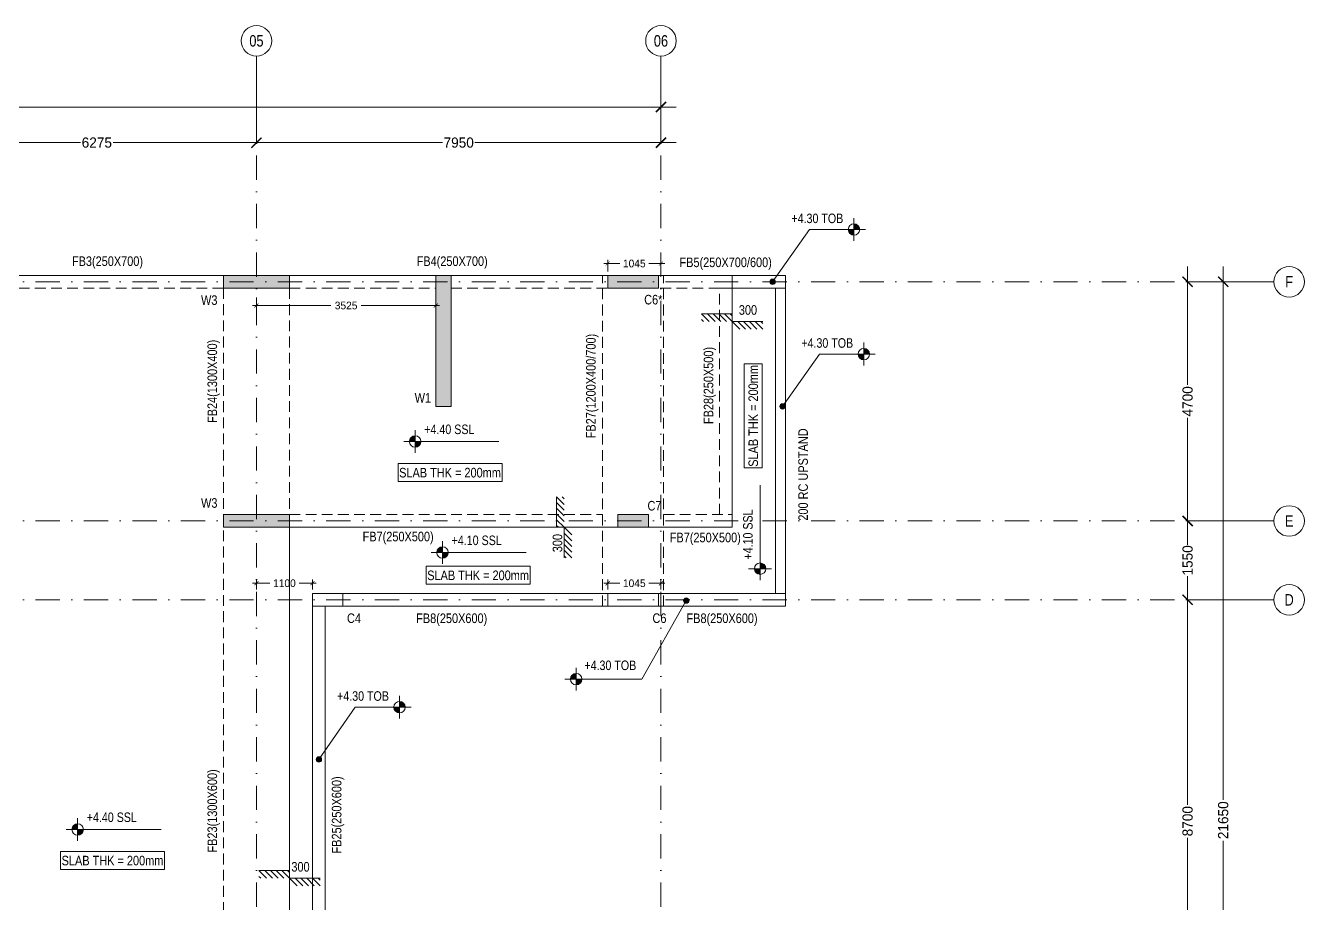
# Model space of a CAD drawing. Header units: millimetres. Extents: x -1760 to 80452, y -32586 to 8596.
# Drawn here: x 25888 to 51022, y -15435 to 1814 of the extents above; entities that cross this region are included whole.
import ezdxf
from ezdxf.enums import TextEntityAlignment as Align

# ---------------------------------------------------------------- set-up
doc = ezdxf.new("R2010")
doc.units = ezdxf.units.MM
doc.header["$LTSCALE"] = 75
for name, pattern in [('DASHDOT2', [12.7, 6.35, -3.175, 0, -3.175]), ('Dot & Dashed', [502.708322, 238.125, -132.291667, 0, -132.291655]), ('Hidden Line', [4.233333, 2.822222, -1.411111])]:
    doc.linetypes.add(name, pattern=pattern)
for name, color, linetype in [('00_A_GRIDS.3D', 1, 'Continuous'), ('02_A_GRIDS.3D', 1, 'Continuous'), ('133-EDEN HILLS- Grid$0$A_DIM 75', 1, 'Continuous')]:
    doc.layers.add(name, color=color, linetype=linetype)
for name, color, linetype, lineweight in [('G-ANNO-DIMS', 111, 'Continuous', 9), ('S-BEAM-IDEN', 2, 'Continuous', 9), ('S-COL', 3, 'Continuous', 13), ('S-COLS-IDEN', 171, 'Continuous', 9), ('S-HATCH', 8, 'Continuous', 9), ('S-SLAB', 3, 'Continuous', 13), ('TXT', 11, 'Continuous', 9)]:
    doc.layers.add(name, color=color, linetype=linetype, lineweight=lineweight)
doc.styles.add('133-5F Grid$0$TEXT 75', font='GOTHIC.TTF', dxfattribs={"height": 150})
doc.styles.add('236 - NAS Mall_CD_GF Plan$0$TEXT 500', font='GOTHIC.TTF', dxfattribs={"height": 350})
doc.styles.add('Arial', font='arial.ttf', dxfattribs={"width": 0.8, "height": 187.5})
doc.styles.add('Arial Narrow_1', font='ARIALN.TTF', dxfattribs={"height": 187.5})
doc.styles.add('GENERATED_STYLE_3', font='arial.ttf', dxfattribs={"width": 0.8})
doc.styles.add('TEXT 100', font='GOTHIC.TTF', dxfattribs={"height": 200})
doc.dimstyles.new('133-5F Grid$0$DIM 75', dxfattribs={"dimtxt": 150, "dimasz": 80, "dimexe": 75, "dimexo": 75, "dimgap": 75, "dimtad": 0, "dimdec": 0, "dimrnd": 5, "dimzin": 0, "dimdsep": 46, "dimtxsty": '133-5F Grid$0$TEXT 75', "dimblk": '133-5F Grid$0$_ARCHTICK', "dimcen": 0, "dimdle": 75, "dimclrd": 256, "dimclre": 256, "dimclrt": 256, "dimadec": 0, "dimazin": 0, "dimtfac": 1, "dimtdec": 0, "dimtmove": 1, "dimatfit": 3, "dimfxl": 160, "dimfxlon": 1, "dimtolj": 1, "dimtzin": 0, "dimlwd": 0, "dimlwe": 0, "dimarcsym": 0})
doc.dimstyles.new('236 - NAS Mall_CD_GF Plan$0$DIM 500', dxfattribs={"dimtxt": 350, "dimasz": 300, "dimexe": 0, "dimexo": 0, "dimgap": 25, "dimtad": 0, "dimdec": 0, "dimrnd": 5, "dimzin": 0, "dimdsep": 46, "dimtxsty": '236 - NAS Mall_CD_GF Plan$0$TEXT 500', "dimblk": '236 - NAS Mall_CD_GF Plan$0$_ARCHTICK', "dimcen": 0, "dimdle": 300, "dimclrd": 256, "dimclre": 256, "dimclrt": 256, "dimadec": 0, "dimazin": 0, "dimtfac": 1, "dimtdec": 0, "dimtmove": 1, "dimatfit": 3, "dimfxl": 1000, "dimfxlon": 1, "dimtolj": 1, "dimtzin": 0, "dimlwd": 0, "dimlwe": 0, "dimarcsym": 0})

# ---------------------------------------------------------------- blocks, each defined once
blk = doc.blocks.new('WYE_ST-ANN_S_SLAB STEP_R13 - WYE_ST-ANN_S_SLAB STEP_R13-611013-VILLA E - LOWER ROOF')
at = {"layer": 'TXT'}
for p, q in [((-7.5, 0), (-8.01, -0.51)), ((0, 0), (-8.01, 0)), ((-6, 0), (-8, -2)), ((-4.5, 0), (-6.5, -2)), ((-3, 0), (-5, -2)), ((-1.5, 0), (-3.5, -2)), ((0, 0), (-2, -2)), ((0, 2), (0, 0)), ((0, 1.5), (0.5, 2)), ((0, 0), (2, 2)), ((8, 2), (0, 2)), ((1.5, 0), (3.5, 2)), ((3, 0), (5, 2)), ((4.5, 0), (6.5, 2)), ((6, 0), (8, 2)), ((7.5, 0), (8, 0.5))]:
    blk.add_line(p, q, dxfattribs=at)
blk = doc.blocks.new('Spot Elevations - WYE_Spot Elevation - Target Filled-619581-VILLA E - FIRST FLOOR')
at = {"layer": 'G-ANNO-DIMS'}
h = blk.add_hatch(color=256, dxfattribs=at)
edge = h.paths.add_edge_path(flags=0)
edge.add_line((0, 0), (-1.5, 0))
edge.add_arc((0, 0), 1.5, 90, 180, ccw=False)
edge.add_line((0, 1.5), (0, 0))
h = blk.add_hatch(color=256, dxfattribs=at)
edge = h.paths.add_edge_path(flags=0)
edge.add_line((0, 0), (1.5, 0))
edge.add_arc((0, 0), 1.5, 270, 360, ccw=False)
edge.add_line((0, -1.5), (0, 0))
for p, q in [((-3, 0), (3.01, 0)), ((0, -3), (0, 3))]:
    blk.add_line(p, q, dxfattribs=at)
blk.add_circle((0, 0), 1.5, dxfattribs=at)
blk = doc.blocks.new('Standard grid marker')
at = {"layer": '00_A_GRIDS.3D', "linetype": 'Dot & Dashed', "lineweight": 0}
for p, q in [((1000, 0), (0, 0)), ((29352, 0), (30352, 0))]:
    blk.add_line(p, q, dxfattribs=at)
at = {"layer": '00_A_GRIDS.3D', "linetype": 'DASHDOT2', "lineweight": 0}
blk.add_line((1000, 0), (29352, 0), dxfattribs=at)
at = {"layer": '00_A_GRIDS.3D', "linetype": 'Continuous', "lineweight": 0}
for centre in [(-300, 0), (30652, 0)]:
    blk.add_circle(centre, 300, dxfattribs=at)
at = {"layer": '00_A_GRIDS.3D', "linetype": 'Dot & Dashed', "lineweight": 0}
for p in [(1000, 0), (1000, 0), (33800, 0), (33800, 0)]:
    blk.add_point(p, dxfattribs=at)
at = {"layer": '00_A_GRIDS.3D', "lineweight": 0, "style": 'GENERATED_STYLE_3'}
for tag, p in [('AC_MarkerText_1_0', (-464, -51)), ('AC_MarkerText_1_1', (30488, -51))]:
    blk.add_attdef(tag, text='', height=225, rotation=90, dxfattribs=at).set_placement(p, align=Align.TOP_CENTER)
blk = doc.blocks.new('Standard grid marker_2')
at = {"layer": '00_A_GRIDS.3D', "linetype": 'Dot & Dashed', "lineweight": 0}
blk.add_line((1000, 0), (0, 0), dxfattribs=at)
at = {"layer": '00_A_GRIDS.3D', "linetype": 'DASHDOT2', "lineweight": 0}
blk.add_line((1000, 0), (50581, 0), dxfattribs=at)
at = {"layer": '00_A_GRIDS.3D', "linetype": 'Continuous', "lineweight": 0}
blk.add_circle((-300, 0), 300, dxfattribs=at)
at = {"layer": '00_A_GRIDS.3D', "linetype": 'Dot & Dashed', "lineweight": 0}
blk.add_point((1000, 0), dxfattribs=at)
blk.add_point((1000, 0), dxfattribs=at)
at = {"layer": '00_A_GRIDS.3D', "lineweight": 0, "style": 'GENERATED_STYLE_3'}
for tag, p in [('AC_MarkerText_1_0', (-300, -215)), ('AC_MarkerText_1_1', (51881, -215))]:
    blk.add_attdef(tag, text='', height=225, rotation=180, dxfattribs=at).set_placement(p, align=Align.TOP_CENTER)
blk = doc.blocks.new('236 - NAS Mall_CD_GF Plan$0$_ARCHTICK')
at = {"color": 0, "linetype": 'ByBlock', "const_width": 0.15}
blk.add_lwpolyline([(-0.5, -0.5), (0.5, 0.5)], dxfattribs=at)
blk = doc.blocks.new('*D9')
at = {"layer": '02_A_GRIDS.3D', "lineweight": 0, "transparency": 16777216}
for p, q in [((24150, -64), (24150, -486)), ((30425, -64), (30425, -486)), ((23850, -486), (26969, -486)), ((30725, -486), (27606, -486))]:
    blk.add_line(p, q, dxfattribs=at)
at = {"layer": 'Defpoints', "color": 0, "transparency": 16777216}
for p in [(24150, -64), (30425, -64), (30425, -486)]:
    blk.add_point(p, dxfattribs=at)
at = {"layer": '02_A_GRIDS.3D', "lineweight": 0, "transparency": 16777216, "xscale": 200, "yscale": 200, "zscale": 200, "rotation": 180}
blk.add_blockref('236 - NAS Mall_CD_GF Plan$0$_ARCHTICK', (24150, -486), dxfattribs=at)
at = {"layer": '02_A_GRIDS.3D', "lineweight": 0, "transparency": 16777216, "xscale": 200, "yscale": 200, "zscale": 200}
blk.add_blockref('236 - NAS Mall_CD_GF Plan$0$_ARCHTICK', (30425, -486), dxfattribs=at)
at = {"layer": '02_A_GRIDS.3D', "transparency": 16777216, "insert": (27288, -486), "char_height": 200, "attachment_point": 5, "style": 'TEXT 100'}
blk.add_mtext('\\A1;6275', dxfattribs=at)
blk = doc.blocks.new('*D10')
at = {"layer": '02_A_GRIDS.3D', "lineweight": 0, "transparency": 16777216}
for p, q in [((30425, -64), (30425, -486)), ((38375, -64), (38375, -486)), ((30125, -486), (34081, -486)), ((38675, -486), (34719, -486))]:
    blk.add_line(p, q, dxfattribs=at)
at = {"layer": 'Defpoints', "color": 0, "transparency": 16777216}
for p in [(30425, -64), (38375, -64), (38375, -486)]:
    blk.add_point(p, dxfattribs=at)
at = {"layer": '02_A_GRIDS.3D', "lineweight": 0, "transparency": 16777216, "xscale": 200, "yscale": 200, "zscale": 200, "rotation": 180}
blk.add_blockref('236 - NAS Mall_CD_GF Plan$0$_ARCHTICK', (30425, -486), dxfattribs=at)
at = {"layer": '02_A_GRIDS.3D', "lineweight": 0, "transparency": 16777216, "xscale": 200, "yscale": 200, "zscale": 200}
blk.add_blockref('236 - NAS Mall_CD_GF Plan$0$_ARCHTICK', (38375, -486), dxfattribs=at)
at = {"layer": '02_A_GRIDS.3D', "transparency": 16777216, "insert": (34400, -486), "char_height": 200, "attachment_point": 5, "style": 'TEXT 100'}
blk.add_mtext('\\A1;7950', dxfattribs=at)
blk = doc.blocks.new('*D11')
at = {"layer": '02_A_GRIDS.3D', "lineweight": 0, "transparency": 16777216}
for p, q in [((9375, 636), (9375, 214)), ((38375, 636), (38375, 214)), ((9075, 214), (23159, 214)), ((38675, 214), (23963, 214))]:
    blk.add_line(p, q, dxfattribs=at)
at = {"layer": 'Defpoints', "color": 0, "transparency": 16777216}
for p in [(9375, 636), (38375, 636), (38375, 214)]:
    blk.add_point(p, dxfattribs=at)
at = {"layer": '02_A_GRIDS.3D', "lineweight": 0, "transparency": 16777216, "xscale": 200, "yscale": 200, "zscale": 200, "rotation": 180}
blk.add_blockref('236 - NAS Mall_CD_GF Plan$0$_ARCHTICK', (9375, 214), dxfattribs=at)
at = {"layer": '02_A_GRIDS.3D', "lineweight": 0, "transparency": 16777216, "xscale": 200, "yscale": 200, "zscale": 200}
blk.add_blockref('236 - NAS Mall_CD_GF Plan$0$_ARCHTICK', (38375, 214), dxfattribs=at)
at = {"layer": '02_A_GRIDS.3D', "transparency": 16777216, "insert": (23561, 214), "char_height": 200, "attachment_point": 5, "style": 'TEXT 100'}
blk.add_mtext('\\A1;29000', dxfattribs=at)
blk = doc.blocks.new('*D24')
at = {"layer": '02_A_GRIDS.3D', "lineweight": 0, "transparency": 16777216}
for p, q in [((49426, -2920), (49426, -13399)), ((49004, -3220), (49426, -3220)), ((49426, -25170), (49426, -14203)), ((49007, -24870), (49426, -24870))]:
    blk.add_line(p, q, dxfattribs=at)
at = {"layer": 'Defpoints', "color": 0, "transparency": 16777216}
for p in [(49004, -3220), (49007, -24870), (49426, -24870)]:
    blk.add_point(p, dxfattribs=at)
at = {"layer": '02_A_GRIDS.3D', "lineweight": 0, "transparency": 16777216, "xscale": 200, "yscale": 200, "zscale": 200}
for p, rotation in [((49426, -3220), 90), ((49426, -24870), 270)]:
    blk.add_blockref('236 - NAS Mall_CD_GF Plan$0$_ARCHTICK', p, dxfattribs=dict(at, rotation=rotation))
at = {"layer": '02_A_GRIDS.3D', "transparency": 16777216, "insert": (49426, -13801), "char_height": 200, "attachment_point": 5, "rotation": 90, "style": 'TEXT 100'}
blk.add_mtext('\\A1;21650', dxfattribs=at)
blk = doc.blocks.new('*D25')
at = {"layer": '02_A_GRIDS.3D', "lineweight": 0, "transparency": 16777216}
for p, q in [((48726, -2920), (48726, -5244)), ((49148, -3220), (48726, -3220)), ((48726, -8220), (48726, -5896)), ((49148, -7920), (48726, -7920))]:
    blk.add_line(p, q, dxfattribs=at)
at = {"layer": 'Defpoints', "color": 0, "transparency": 16777216}
for p in [(49148, -3220), (48726, -7920), (49148, -7920)]:
    blk.add_point(p, dxfattribs=at)
at = {"layer": '02_A_GRIDS.3D', "lineweight": 0, "transparency": 16777216, "xscale": 200, "yscale": 200, "zscale": 200}
for p, rotation in [((48726, -3220), 90), ((48726, -7920), 270)]:
    blk.add_blockref('236 - NAS Mall_CD_GF Plan$0$_ARCHTICK', p, dxfattribs=dict(at, rotation=rotation))
at = {"layer": '02_A_GRIDS.3D', "transparency": 16777216, "insert": (48726, -5570), "char_height": 200, "attachment_point": 5, "rotation": 90, "style": 'TEXT 100'}
blk.add_mtext('\\A1;4700', dxfattribs=at)
blk = doc.blocks.new('*D26')
at = {"layer": '02_A_GRIDS.3D', "lineweight": 0, "transparency": 16777216}
for p, q in [((48726, -7620), (48726, -8386)), ((49148, -7920), (48726, -7920)), ((48726, -9770), (48726, -9004)), ((49148, -9470), (48726, -9470))]:
    blk.add_line(p, q, dxfattribs=at)
at = {"layer": 'Defpoints', "color": 0, "transparency": 16777216}
for p in [(49148, -7920), (48726, -9470), (49148, -9470)]:
    blk.add_point(p, dxfattribs=at)
at = {"layer": '02_A_GRIDS.3D', "lineweight": 0, "transparency": 16777216, "xscale": 200, "yscale": 200, "zscale": 200}
for p, rotation in [((48726, -7920), 90), ((48726, -9470), 270)]:
    blk.add_blockref('236 - NAS Mall_CD_GF Plan$0$_ARCHTICK', p, dxfattribs=dict(at, rotation=rotation))
at = {"layer": '02_A_GRIDS.3D', "transparency": 16777216, "insert": (48726, -8695), "char_height": 200, "attachment_point": 5, "rotation": 90, "style": 'TEXT 100'}
blk.add_mtext('\\A1;1550', dxfattribs=at)
blk = doc.blocks.new('*D27')
at = {"layer": '02_A_GRIDS.3D', "lineweight": 0, "transparency": 16777216}
for p, q in [((48726, -9170), (48726, -13495)), ((49148, -9470), (48726, -9470)), ((48726, -18470), (48726, -14144)), ((49148, -18170), (48726, -18170))]:
    blk.add_line(p, q, dxfattribs=at)
at = {"layer": 'Defpoints', "color": 0, "transparency": 16777216}
for p in [(49148, -9470), (48726, -18170), (49148, -18170)]:
    blk.add_point(p, dxfattribs=at)
at = {"layer": '02_A_GRIDS.3D', "lineweight": 0, "transparency": 16777216, "xscale": 200, "yscale": 200, "zscale": 200}
for p, rotation in [((48726, -9470), 90), ((48726, -18170), 270)]:
    blk.add_blockref('236 - NAS Mall_CD_GF Plan$0$_ARCHTICK', p, dxfattribs=dict(at, rotation=rotation))
at = {"layer": '02_A_GRIDS.3D', "transparency": 16777216, "insert": (48726, -13820), "char_height": 200, "attachment_point": 5, "rotation": 90, "style": 'TEXT 100'}
blk.add_mtext('\\A1;8700', dxfattribs=at)
blk = doc.blocks.new('133-5F Grid$0$_ARCHTICK')
at = {"color": 0, "linetype": 'ByBlock', "const_width": 0.15}
blk.add_lwpolyline([(-0.5, -0.5), (0.5, 0.5)], dxfattribs=at)
blk = doc.blocks.new('*D36')
at = {"layer": '133-EDEN HILLS- Grid$0$A_DIM 75', "lineweight": 0, "transparency": 16777216}
for p, q in [((37253, -2862), (37564, -2862)), ((37328, -3020), (37328, -2787)), ((38450, -2862), (38139, -2862)), ((38375, -3021), (38375, -2787))]:
    blk.add_line(p, q, dxfattribs=at)
at = {"layer": 'Defpoints', "color": 0, "transparency": 16777216}
for p in [(38375, -2862), (37328, -3095), (38375, -3096)]:
    blk.add_point(p, dxfattribs=at)
at = {"layer": '133-EDEN HILLS- Grid$0$A_DIM 75', "lineweight": 0, "transparency": 16777216, "xscale": 80, "yscale": 80, "zscale": 80, "rotation": 180}
blk.add_blockref('133-5F Grid$0$_ARCHTICK', (37328, -2862), dxfattribs=at)
at = {"layer": '133-EDEN HILLS- Grid$0$A_DIM 75', "lineweight": 0, "transparency": 16777216, "xscale": 80, "yscale": 80, "zscale": 80}
blk.add_blockref('133-5F Grid$0$_ARCHTICK', (38375, -2862), dxfattribs=at)
at = {"layer": '133-EDEN HILLS- Grid$0$A_DIM 75', "transparency": 16777216, "insert": (37851, -2862), "char_height": 150, "attachment_point": 5, "style": '133-5F Grid$0$TEXT 75'}
blk.add_mtext('\\A1;1045', dxfattribs=at)
blk = doc.blocks.new('*D37')
at = {"layer": '133-EDEN HILLS- Grid$0$A_DIM 75', "lineweight": 0, "transparency": 16777216}
for p, q in [((37253, -9145), (37564, -9145)), ((37328, -9270), (37328, -9070)), ((38450, -9145), (38139, -9145)), ((38375, -9270), (38375, -9070))]:
    blk.add_line(p, q, dxfattribs=at)
at = {"layer": 'Defpoints', "color": 0, "transparency": 16777216}
for p in [(37328, -9145), (37328, -9345), (38375, -9345)]:
    blk.add_point(p, dxfattribs=at)
at = {"layer": '133-EDEN HILLS- Grid$0$A_DIM 75', "lineweight": 0, "transparency": 16777216, "xscale": 80, "yscale": 80, "zscale": 80, "rotation": 180}
blk.add_blockref('133-5F Grid$0$_ARCHTICK', (37328, -9145), dxfattribs=at)
at = {"layer": '133-EDEN HILLS- Grid$0$A_DIM 75', "lineweight": 0, "transparency": 16777216, "xscale": 80, "yscale": 80, "zscale": 80}
blk.add_blockref('133-5F Grid$0$_ARCHTICK', (38375, -9145), dxfattribs=at)
at = {"layer": '133-EDEN HILLS- Grid$0$A_DIM 75', "transparency": 16777216, "insert": (37851, -9145), "char_height": 150, "attachment_point": 5, "style": '133-5F Grid$0$TEXT 75'}
blk.add_mtext('\\A1;1045', dxfattribs=at)
blk = doc.blocks.new('*D38')
at = {"layer": '133-EDEN HILLS- Grid$0$A_DIM 75', "lineweight": 0, "transparency": 16777216}
for p, q in [((30350, -9144), (30687, -9144)), ((30425, -9270), (30425, -9069)), ((31600, -9144), (31263, -9144)), ((31525, -9270), (31525, -9069))]:
    blk.add_line(p, q, dxfattribs=at)
at = {"layer": 'Defpoints', "color": 0, "transparency": 16777216}
for p in [(30425, -9144), (30425, -9345), (31525, -9345)]:
    blk.add_point(p, dxfattribs=at)
at = {"layer": '133-EDEN HILLS- Grid$0$A_DIM 75', "lineweight": 0, "transparency": 16777216, "xscale": 80, "yscale": 80, "zscale": 80, "rotation": 180}
blk.add_blockref('133-5F Grid$0$_ARCHTICK', (30425, -9144), dxfattribs=at)
at = {"layer": '133-EDEN HILLS- Grid$0$A_DIM 75', "lineweight": 0, "transparency": 16777216, "xscale": 80, "yscale": 80, "zscale": 80}
blk.add_blockref('133-5F Grid$0$_ARCHTICK', (31525, -9144), dxfattribs=at)
at = {"layer": '133-EDEN HILLS- Grid$0$A_DIM 75', "transparency": 16777216, "insert": (30975, -9144), "char_height": 150, "attachment_point": 5, "style": '133-5F Grid$0$TEXT 75'}
blk.add_mtext('\\A1;1100', dxfattribs=at)
blk = doc.blocks.new('*D66')
at = {"layer": '133-EDEN HILLS- Grid$0$A_DIM 75', "lineweight": 0, "transparency": 16777216}
for p, q in [((30350, -3687), (31889, -3687)), ((30425, -3527), (30425, -3762)), ((34025, -3687), (32486, -3687)), ((33950, -3527), (33950, -3762))]:
    blk.add_line(p, q, dxfattribs=at)
at = {"layer": 'Defpoints', "color": 0, "transparency": 16777216}
for p in [(30425, -3095), (33950, -3095), (33950, -3687)]:
    blk.add_point(p, dxfattribs=at)
at = {"layer": '133-EDEN HILLS- Grid$0$A_DIM 75', "lineweight": 0, "transparency": 16777216, "xscale": 80, "yscale": 80, "zscale": 80, "rotation": 180}
blk.add_blockref('133-5F Grid$0$_ARCHTICK', (30425, -3687), dxfattribs=at)
at = {"layer": '133-EDEN HILLS- Grid$0$A_DIM 75', "lineweight": 0, "transparency": 16777216, "xscale": 80, "yscale": 80, "zscale": 80}
blk.add_blockref('133-5F Grid$0$_ARCHTICK', (33950, -3687), dxfattribs=at)
at = {"layer": '133-EDEN HILLS- Grid$0$A_DIM 75', "transparency": 16777216, "insert": (32187, -3687), "char_height": 150, "attachment_point": 5, "style": '133-5F Grid$0$TEXT 75'}
blk.add_mtext('\\A1;3525', dxfattribs=at)

msp = doc.modelspace()

# ---------------------------------------------------------------- hatches: boundary and pattern name
at = {"layer": 'G-ANNO-DIMS'}
h = msp.add_hatch(color=256, dxfattribs=at)
h.dxf.hatch_style = 1
edge = h.paths.add_edge_path()
edge.add_arc((40568.9, -3220.2), 52.4, 0, 360)
h = msp.add_hatch(color=256, dxfattribs=at)
h.dxf.hatch_style = 1
edge = h.paths.add_edge_path()
edge.add_arc((40763.6, -5669.2), 52.4, 0, 360)
h = msp.add_hatch(color=256, dxfattribs=at)
h.dxf.hatch_style = 1
edge = h.paths.add_edge_path()
edge.add_arc((38871.9, -9485.2), 52.4, 0, 360)
h = msp.add_hatch(color=256, dxfattribs=at)
h.dxf.hatch_style = 1
edge = h.paths.add_edge_path()
edge.add_arc((31653.1, -12606.4), 52.4, 0, 360)
at = {"layer": 'S-HATCH'}
for points in [[(29775, -3095.2), (31075, -3094.8), (31075, -3344.5), (29775, -3344.8)], [(34249.6, -3095), (33949.6, -3095), (33949.6, -5669.7), (34249.6, -5669.7)], [(38327.9, -3095.1), (37327.9, -3095), (37327.9, -3344.6), (38327.9, -3344.7)], [(31075, -8045), (29775, -8045), (29775, -7795), (31075, -7795)]]:
    msp.add_hatch(color=256, dxfattribs=at).paths.add_polyline_path(points)
at = {"layer": 'S-HATCH', "linetype": 'Continuous', "lineweight": 0}
msp.add_hatch(color=8, dxfattribs=at).paths.add_polyline_path([(38127.9, -8045.1), (38127.9, -7795.1), (37527.9, -7795.1), (37527.9, -8045.1)])

# ---------------------------------------------------------------- linework, layer by layer
at = {"layer": 'G-ANNO-DIMS'}
for p, q in [((40568.9, -3220.2), (41296.3, -2192.2)), ((41296.3, -2192.2), (42067, -2192.2)), ((40763.6, -5669.2), (41491, -4641.2)), ((41491, -4641.2), (42261.7, -4641.2)), ((33645.5, -6359.6), (33544.5, -6359.6)), ((35186.9, -6359.6), (33645.5, -6359.6)), ((40323.5, -7215.8), (40323.5, -8757.3)), ((34182.7, -8540.5), (34081.7, -8540.5)), ((35724.1, -8540.5), (34182.7, -8540.5)), ((40323.5, -8757.3), (40323.5, -8858.3)), ((38871.9, -9485.2), (38001.8, -11027.9)), ((38001.8, -11027.9), (36810.2, -11027.9)), ((31653.1, -12606.4), (32366.6, -11578.4)), ((32366.6, -11578.4), (33137.3, -11578.4)), ((27011.5, -13982.5), (26910.5, -13982.5)), ((28552.9, -13982.5), (27011.5, -13982.5))]:
    msp.add_line(p, q, dxfattribs=at)
for centre in [(40568.9, -3220.2), (40763.6, -5669.2), (38871.9, -9485.2), (31653.1, -12606.4)]:
    msp.add_circle(centre, 52.4, dxfattribs=at)
at = {"layer": 'S-COL'}
for points in [[(29775, -3095.2), (31075, -3094.8), (31075, -3344.5), (29775, -3344.8)], [(34249.6, -3095), (33949.6, -3095), (33949.6, -5669.7), (34249.6, -5669.7)], [(38327.9, -3095.1), (37327.9, -3095), (37327.9, -3344.6), (38327.9, -3344.7)], [(31075, -8045), (29775, -8045), (29775, -7795), (31075, -7795)], [(38127.9, -8045.1), (38127.9, -7795.1), (37527.9, -7795.1), (37527.9, -8045.1), (38127.9, -8045.1)], [(32125, -9595.1), (32125, -9345.1), (31525, -9345.1), (31525, -9595.1), (32125, -9595.1)], [(38327.9, -9595), (38327.9, -9345), (37327.9, -9345), (37327.9, -9595)]]:
    msp.add_lwpolyline(points, close=True, dxfattribs=at)
at = {"layer": 'S-SLAB', "linetype": 'Hidden Line'}
for p, q in [((37227.9, -9595), (37227.9, -3095)), ((38427.9, -9595), (38427.9, -3095)), ((29775, -3344.8), (24675, -3345)), ((29775, -3344.8), (29775, -24994.9)), ((31075, -3344.5), (33949.6, -3344.5)), ((31075, -3344.7), (31075, -7795)), ((34249.6, -3344.5), (37527.9, -3344.6)), ((39525, -3344.7), (38127.9, -3344.6)), ((39525, -7795), (39525, -3344.7)), ((31075, -7795), (37227.9, -7795)), ((38427.9, -7795), (39775, -7795))]:
    msp.add_line(p, q, dxfattribs=at)
at = {"layer": 'S-SLAB'}
for p, q in [((39775, -8045), (39775, -3095)), ((40824.9, -3344.7), (39525, -3344.7)), ((40625.1, -9344.9), (40625.1, -3344.7)), ((31075, -8045), (39775, -8045)), ((31075, -8045), (31075, -19594.9)), ((31525, -9345), (31575, -9345)), ((31525, -9345), (31525, -18295)), ((32125, -9345.1), (37527.9, -9344.9)), ((38127.9, -9345), (40825.1, -9344.9))]:
    msp.add_line(p, q, dxfattribs=at)
msp.add_lwpolyline([(3675, -19595), (15175, -19595), (15175, -8045), (11075.1, -8045), (11075, -3095), (40824.9, -3095), (40825.1, -9595), (31775, -9595), (31775, -18045), (38170.2, -18045), (38170.2, -24994.9), (3675, -24994.9)], close=True, dxfattribs=at)
at = {"layer": 'TXT', "flags": 128}
for points in [[(40011.3, -6874.9), (40011.3, -4833.4), (40361.5, -4833.4), (40361.5, -6874.9)], [(33211.2, -6792.8), (35252.7, -6792.8), (35252.7, -7143), (33211.2, -7143)], [(33762.7, -8810.6), (35804.2, -8810.6), (35804.2, -9160.8), (33762.7, -9160.8)], [(26577.2, -14415.6), (28618.7, -14415.6), (28618.7, -14765.9), (26577.2, -14765.9)]]:
    msp.add_lwpolyline(points, close=True, dxfattribs=at)

# ---------------------------------------------------------------- block references
at = {"layer": '00_A_GRIDS.3D', "linetype": 'Continuous'}
ref = msp.add_blockref('Standard grid marker_2', (50421.5, -3220), dxfattribs=dict(at, zscale=1000, rotation=180))
ref.add_attrib('AC_MarkerText_1', 'F', dxfattribs={"color": 7, "lineweight": 0, "height": 225, "rotation": 360, "style": 'GENERATED_STYLE_3', "width": 0.8}).set_placement((50721.5, -3107.5), align=Align.TOP_CENTER)
ref = msp.add_blockref('Standard grid marker_2', (50421.5, -9470), dxfattribs=dict(at, zscale=1000, rotation=180))
ref.add_attrib('AC_MarkerText_1', 'D', dxfattribs={"color": 7, "lineweight": 0, "height": 225, "rotation": 360, "style": 'GENERATED_STYLE_3', "width": 0.8}).set_placement((50721.5, -9357.5), align=Align.TOP_CENTER)
at = {"layer": '02_A_GRIDS.3D', "linetype": 'Dot & Dashed'}
ref = msp.add_blockref('Standard grid marker', (30425, 1214.2), dxfattribs=dict(at, zscale=1000, rotation=270))
ref.add_attrib('AC_MarkerText_1', '05', dxfattribs={"color": 7, "lineweight": 0, "height": 225, "rotation": 360, "style": 'GENERATED_STYLE_3', "width": 0.8}).set_placement((30425, 1626.7), align=Align.TOP_CENTER)
ref.add_attrib('AC_MarkerText_1_1', '05', dxfattribs={"layer": '00_A_GRIDS.3D', "color": 7, "lineweight": 0, "height": 225, "rotation": 360, "style": 'GENERATED_STYLE_3', "width": 0.8}).set_placement((30425, -29325.3), align=Align.TOP_CENTER)
at = {"layer": 'G-ANNO-DIMS', "yscale": 74.99999999999996, "zscale": 74.99999999999996}
for p, xscale in [((42168, -2192.2), -74.99999999999996), ((42362.7, -4641.2), -74.99999999999996), ((33544.5, -6359.6), 74.99999999999996), ((34081.7, -8540.5), 74.99999999999996), ((36709.2, -11027.9), 74.99999999999996), ((33238.3, -11578.4), -74.99999999999996), ((26910.5, -13982.5), 74.99999999999996)]:
    msp.add_blockref('Spot Elevations - WYE_Spot Elevation - Target Filled-619581-VILLA E - FIRST FLOOR', p, dxfattribs=dict(at, xscale=xscale))
at = {"layer": 'G-ANNO-DIMS', "xscale": 74.99999999999996, "yscale": 74.99999999999996, "zscale": 74.99999999999996, "rotation": 90}
msp.add_blockref('Spot Elevations - WYE_Spot Elevation - Target Filled-619581-VILLA E - FIRST FLOOR', (40323.5, -8858.3), dxfattribs=at)
at = {"layer": 'TXT', "xscale": -75.0000000000001, "yscale": 75.0000000000001, "zscale": 75.0000000000001}
for p in [(39775, -3999.4), (31075, -14941.4)]:
    msp.add_blockref('WYE_ST-ANN_S_SLAB STEP_R13 - WYE_ST-ANN_S_SLAB STEP_R13-611013-VILLA E - LOWER ROOF', p, dxfattribs=at)
at = {"layer": 'TXT', "xscale": 75.0000000000001, "yscale": 75.0000000000001, "zscale": 75.0000000000001, "rotation": 89.99999999999999}
msp.add_blockref('WYE_ST-ANN_S_SLAB STEP_R13 - WYE_ST-ANN_S_SLAB STEP_R13-611013-VILLA E - LOWER ROOF', (36471.8, -8045), dxfattribs=at)

# ---------------------------------------------------------------- texts
at = {"layer": 'S-BEAM-IDEN', "lineweight": 20, "char_height": 187.5, "width": 1713.653, "attachment_point": 1, "style": 'Arial Narrow_1'}
for s, insert in [('FB3(250X700)', (26798.9, -2721.5)), ('FB4(250X700)', (33573.3, -2721.5)), ('FB5(250X700/600)', (38739.3, -2743.7)), ('FB7(250X500)', (32511.2, -8132.5)), ('FB8(250X600)', (33564.2, -9738.4)), ('FB8(250X600)', (38877.1, -9738.4))]:
    msp.add_mtext(s, dxfattribs=dict(at, insert=insert))
at = {"layer": 'S-BEAM-IDEN', "lineweight": 20, "char_height": 187.5, "attachment_point": 1, "rotation": 90, "style": 'Arial Narrow_1'}
for s, insert, width in [('FB27(1200X400/700)', (36903.8, -6296.4), 1713.653), ('FB24(1300X400)', (29463.4, -5994.7), 1713.653), ('FB28(250X500)', (39215.5, -6016.1), 1713.653), ('200 RC UPSTAND', (41074.7, -7914.5), 3068.554), ('FB23(1300X600)', (29463.4, -14435.9), 1713.653), ('FB25(250X600)', (31907, -14454.9), 1713.653)]:
    msp.add_mtext(s, dxfattribs=dict(at, insert=insert, width=width))
at = {"layer": 'S-COLS-IDEN', "char_height": 187.5, "width": 330.696, "attachment_point": 1, "style": 'Arial Narrow_1'}
for s, insert in [('W3', (29336.1, -3486.6)), ('C6*', (38045.9, -3477.3)), ('W1', (33534.7, -5407.7)), ('W3', (29336.1, -7472.8)), ('C7', (38110.2, -7526.9)), ('C4', (32205.2, -9736.8)), ('C6', (38208.4, -9736.8))]:
    msp.add_mtext(s, dxfattribs=dict(at, insert=insert))
at = {"layer": 'TXT', "char_height": 187.5, "style": 'Arial Narrow_1'}
for s, insert, width, attachment_point in [('300', (40264.1, -3680.3), 432.911, 3), ('SLAB THK = 200mm', (33229.9, -6877), 2423.1, 1), ('SLAB THK = 200mm', (33781.4, -8894.8), 2423.1, 1), ('SLAB THK = 200mm', (26595.9, -14499.9), 2423.1, 1), ('300', (31470, -14622.4), 432.911, 3)]:
    msp.add_mtext(s, dxfattribs=dict(at, insert=insert, width=width, attachment_point=attachment_point))
at = {"layer": 'TXT', "char_height": 187.5, "rotation": 90, "style": 'Arial Narrow_1'}
for s, insert, width, attachment_point in [('SLAB THK = 200mm', (40095.5, -6856.2), 2423.1, 1), ('300', (36436.9, -8176), 432.911, 9)]:
    msp.add_mtext(s, dxfattribs=dict(at, insert=insert, width=width, attachment_point=attachment_point))

# ---------------------------------------------------------------- dimensions: what is measured, and where the dimension line sits
at = {"layer": '02_A_GRIDS.3D'}
dim = msp.add_linear_dim(base=(38375, 214.2), p1=(9375, 636.2), p2=(38375, 636.2), dimstyle='236 - NAS Mall_CD_GF Plan$0$DIM 500', override={"dimtxt": 187.5, "dimasz": 200, "dimtxsty": 'TEXT 100'}, dxfattribs=at)
dim.commit()
dim.dimension.update_dxf_attribs({"geometry": '*D11', "text_midpoint": (23561.2, 214.2), "dimtype": 160})
for base, p1, p2, picture, middle in [((30425, -485.8), (24150, -63.8), (30425, -63.8), '*D9', (27287.5, -485.8)), ((38375, -485.8), (30425, -63.8), (38375, -63.8), '*D10', (34400, -485.8))]:
    dim = msp.add_linear_dim(base=base, p1=p1, p2=p2, dimstyle='236 - NAS Mall_CD_GF Plan$0$DIM 500', override={"dimtxt": 187.5, "dimasz": 200, "dimtxsty": 'TEXT 100'}, dxfattribs=at)
    dim.commit()
    dim.dimension.update_dxf_attribs({"geometry": picture, "text_midpoint": middle})
for base, p1, p2, picture, middle in [((48726, -7920), (49147.9, -3220), (49147.9, -7920), '*D25', (48726, -5570)), ((48726, -9470), (49147.9, -7920), (49147.9, -9470), '*D26', (48726, -8695)), ((48726, -18169.6), (49147.9, -9470), (49147.9, -18169.6), '*D27', (48726, -13819.8))]:
    dim = msp.add_linear_dim(base=base, p1=p1, p2=p2, angle=270, dimstyle='236 - NAS Mall_CD_GF Plan$0$DIM 500', override={"dimtxt": 187.5, "dimasz": 200, "dimtxsty": 'TEXT 100'}, dxfattribs=at)
    dim.commit()
    dim.dimension.update_dxf_attribs({"geometry": picture, "text_midpoint": middle})
dim = msp.add_linear_dim(base=(49426, -24870), p1=(49004.1, -3220), p2=(49007.3, -24870), angle=270, dimstyle='236 - NAS Mall_CD_GF Plan$0$DIM 500', override={"dimtxt": 187.5, "dimasz": 200, "dimtxsty": 'TEXT 100'}, dxfattribs=at)
dim.commit()
dim.dimension.update_dxf_attribs({"geometry": '*D24', "text_midpoint": (49426, -13800.9), "dimtype": 160})
at = {"layer": '133-EDEN HILLS- Grid$0$A_DIM 75'}
for base, p1, p2, picture, middle in [((38375, -2862.4), (37327.9, -3095), (38375, -3095.9), '*D36', (37851.5, -2862.4)), ((33949.6, -3687.4), (30425, -3095), (33949.6, -3095), '*D66', (32187.3, -3687.4)), ((30425, -9144.2), (31525, -9345), (30425, -9345), '*D38', (30975, -9144.2)), ((37327.9, -9144.5), (38375, -9345), (37327.9, -9345), '*D37', (37851.5, -9144.5))]:
    dim = msp.add_linear_dim(base=base, p1=p1, p2=p2, dimstyle='133-5F Grid$0$DIM 75', dxfattribs=at)
    dim.commit()
    dim.dimension.update_dxf_attribs({"geometry": picture, "text_midpoint": middle})

# ---------------------------------------------------------------- next in the draw order: texts
at = {"layer": 'G-ANNO-DIMS', "char_height": 187.5, "line_spacing_factor": 0.941778, "style": 'Arial', "bg_fill": 3, "box_fill_scale": 1.25, "bg_fill_color": 256, "bg_fill_true_color": 13158600, "bg_fill_transparency": 0}
for s, insert, width, attachment_point in [('+4.30 TOB', (41958.3, -1880.2), 1162.491, 3), ('+4.30 TOB', (42153, -4329.2), 1162.491, 3), ('+4.40 SSL', (33724, -6025.9), 1733.153, 1), ('+4.10 SSL', (34261.2, -8206.8), 1413.487, 1), ('+4.30 TOB', (36870.4, -10662.8), 1151.791, 1), ('+4.30 TOB', (33028.6, -11266.4), 1170.085, 3), ('+4.40 SSL', (27090, -13648.8), 1733.153, 1)]:
    msp.add_mtext(s, dxfattribs=dict(at, insert=insert, width=width, attachment_point=attachment_point))
at = {"layer": 'G-ANNO-DIMS', "insert": (39989.8, -8678.8), "char_height": 187.5, "width": 1733.153, "attachment_point": 1, "rotation": 90, "line_spacing_factor": 0.941778, "style": 'Arial', "bg_fill": 3, "box_fill_scale": 1.25, "bg_fill_color": 256, "bg_fill_true_color": 13158600, "bg_fill_transparency": 0}
msp.add_mtext('+4.10 SSL', dxfattribs=at)

# ---------------------------------------------------------------- next in the draw order: block references
at = {"layer": '00_A_GRIDS.3D', "linetype": 'Continuous'}
ref = msp.add_blockref('Standard grid marker_2', (50421.5, -7920), dxfattribs=dict(at, zscale=1000, rotation=180))
ref.add_attrib('AC_MarkerText_1', 'E', dxfattribs={"color": 7, "lineweight": 0, "height": 225, "rotation": 360, "style": 'GENERATED_STYLE_3', "width": 0.8}).set_placement((50721.5, -7807.5), align=Align.TOP_CENTER)
at = {"layer": '02_A_GRIDS.3D', "linetype": 'Dot & Dashed'}
ref = msp.add_blockref('Standard grid marker', (38375, 1214.2), dxfattribs=dict(at, zscale=1000, rotation=270))
ref.add_attrib('AC_MarkerText_1', '06', dxfattribs={"color": 7, "lineweight": 0, "height": 225, "rotation": 360, "style": 'GENERATED_STYLE_3', "width": 0.8}).set_placement((38375, 1626.7), align=Align.TOP_CENTER)
ref.add_attrib('AC_MarkerText_1_1', '06', dxfattribs={"layer": '00_A_GRIDS.3D', "color": 7, "lineweight": 0, "height": 225, "rotation": 360, "style": 'GENERATED_STYLE_3', "width": 0.8}).set_placement((38375, -29325.3), align=Align.TOP_CENTER)

# ---------------------------------------------------------------- next in the draw order: texts
at = {"layer": 'S-BEAM-IDEN', "lineweight": 20, "insert": (38548.2, -8151.3), "char_height": 187.5, "width": 1713.653, "attachment_point": 1, "style": 'Arial Narrow_1'}
msp.add_mtext('FB7(250X500)', dxfattribs=at)

doc.saveas('drawing.dxf')
